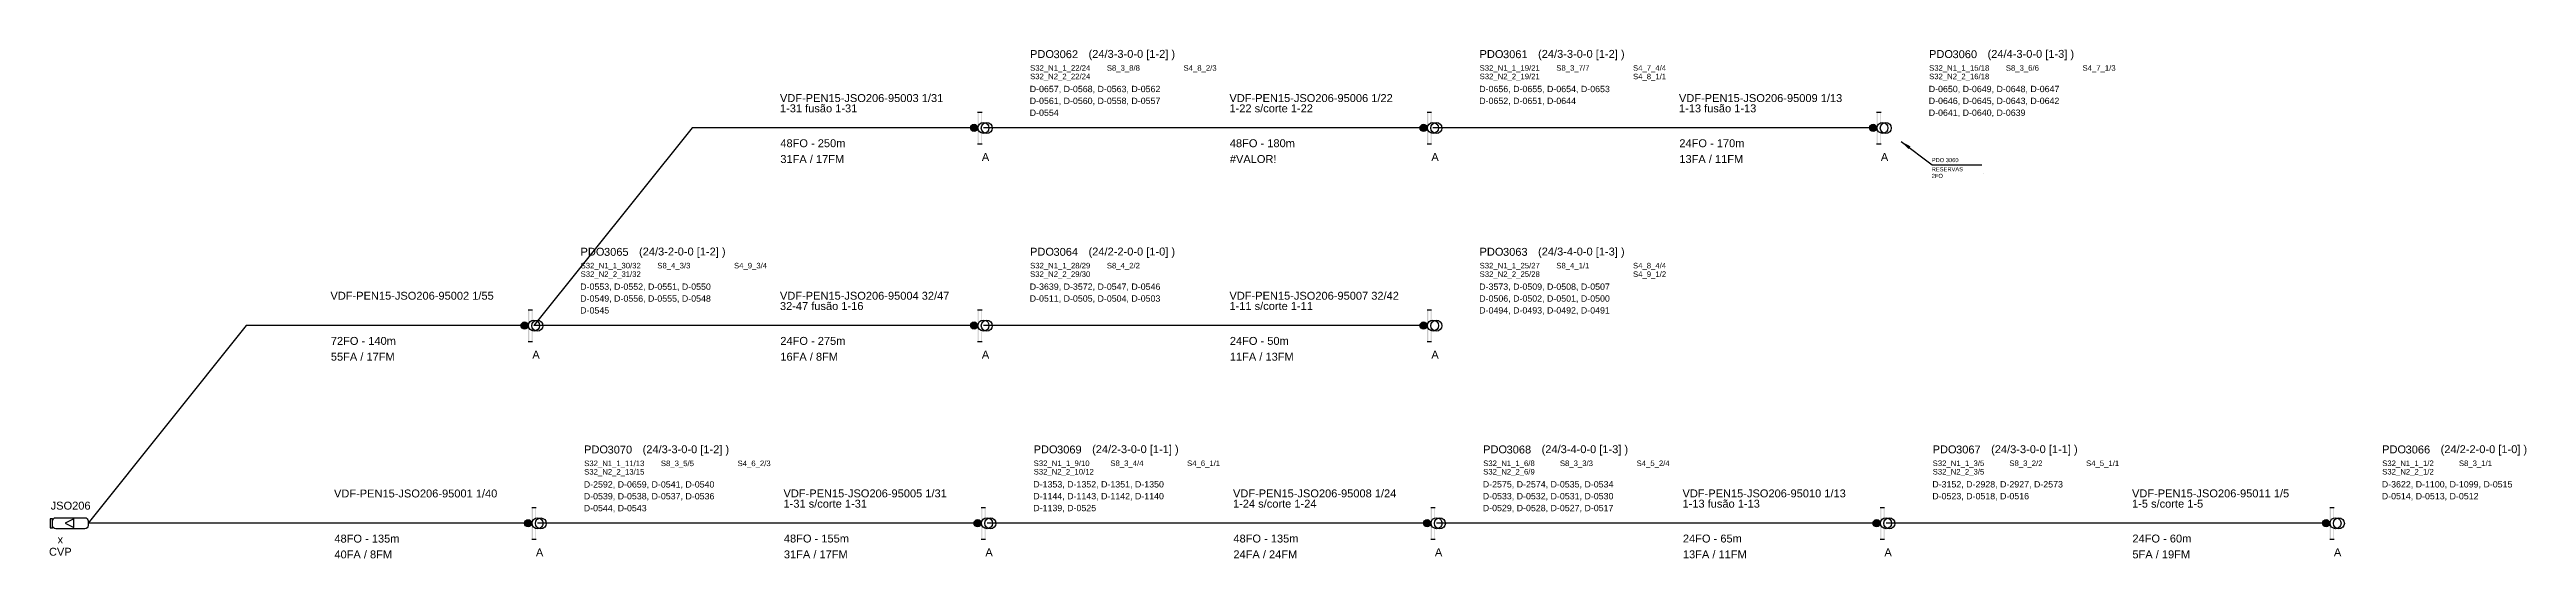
# Model space of a CAD drawing. Header units: millimetres. Extents: x 59 to 372, y 921 to 985.
import ezdxf
from ezdxf.enums import TextEntityAlignment as Align

# ---------------------------------------------------------------- set-up
doc = ezdxf.new("R2010")
doc.units = ezdxf.units.MM
doc.layers.get('0').update_dxf_attribs({"lineweight": 5})
for name, color, linetype in [('Rede Secundária RESERVAS', 1, 'Continuous'), ('SINOP_AÉREO', 1, 'AEREO2'), ('SINOP_JSFO', 1, 'Continuous'), ('SINOP_PDO', 1, 'Continuous')]:
    doc.layers.add(name, color=color, linetype=linetype)
doc.styles.add('ARIAL', font='')
doc.styles.get("Standard").update_dxf_attribs({"font": ''})
doc.styles.add('VDF', font='', dxfattribs={"height": 0.25})
doc.styles.get('ARIAL').set_extended_font_data('Arial')
doc.styles.get('Standard').set_extended_font_data('Arial')
doc.styles.get('VDF').set_extended_font_data('Arial')
doc.linetypes.add('AEREO2', pattern='A,1,-1,[6,LinesVod.shx,S=0,R=0,X=0,Y=0],-1,1', length=4)
doc.dimstyles.new('ISO-25', dxfattribs={"dimtxt": 2.5, "dimasz": 2.5, "dimexe": 1.25, "dimexo": 0.625, "dimtad": 1, "dimtxsty": 'Standard', "dimcen": 2.5, "dimadec": 0, "dimazin": 0, "dimtfac": 1, "dimtmove": 0, "dimatfit": 3, "dimfxl": 1, "dimarcsym": 0})

# ---------------------------------------------------------------- blocks, each defined once
blk = doc.blocks.new('*U37')
for points in [[(-4.5, 0.58), (-4.8, 0.58), (-4.8, -0.57), (-4.5, -0.57)], [(-1.8, 0.55), (-2.9, 0), (-1.8, -0.55)]]:
    blk.add_lwpolyline(points, close=True)
blk.add_lwpolyline([(-0.4, -0.7), (-4.1, -0.7, -0.414214), (-4.5, -0.3), (-4.5, 0.3, -0.414214), (-4.1, 0.7), (-0.4, 0.7, -0.414214), (0, 0.3), (0, -0.3, -0.414214)], format="xyb", close=True)
at = {"style": 'VDF'}
for tag, p in [('CABO_001', (-29.8, 2.6)), ('CABO_002', (-29.8, 1.3)), ('CABO_003', (-29.8, 0)), ('CABO_004', (-29.8, -1.3)), ('CABO_005', (-29.8, -2.6)), ('CABO_CAP_COP', (-29.75, -2.44)), ('FA_FM', (-29.75, -4.44))]:
    blk.add_attdef(tag, p, '', height=1, dxfattribs=at)
for tag, p in [('JSO#', (-2.21, 1.73)), ('CVP', (-3.51, -4.1)), ('M', (-3.51, -2.55))]:
    blk.add_attdef(tag, text='', height=1, dxfattribs=at).set_placement(p, align=Align.CENTER)
blk = doc.blocks.new('*U31')
blk.add_hatch(color=256).paths.add_polyline_path([(0, 0, 1), (-0.91, 0, 1)])
for p, q in [((0, 2), (0.56, 2)), ((0, -2), (0.56, -2))]:
    blk.add_line(p, q)
blk.add_circle((-0.45, 0), 0.453)
for centre in [(0.74, 0), (1.16, -0.02)]:
    blk.add_ellipse(centre, major_axis=(0, -0.695), ratio=0.99861)
for points in [[(0, 2), (0.15, 2), (0, -2), (0.15, -2)], [(0.46, -2), (0.56, -2), (0.46, 2), (0.56, 2)]]:
    blk.add_solid(points)
at = {"insert": (6.63, 9.84), "char_height": 1, "attachment_point": 1, "style": 'VDF'}
blk.add_mtext_dynamic_manual_height_columns('PDO', width=5.1324, gutter_width=12.5, heights=[0], dxfattribs=at)
at = {"style": 'VDF'}
for tag, p, height in [('JFO_PDO', (9.6, 8.82), 1), ('(CAP/N1-N2-N3-N4)', (14.03, 8.86), 1), ('PP_R', (6.59, 7.32), 0.8), ('SPLITTERS_001', (6.64, 7.23), 0.7), ('SPLITTERS_004', (6.64, 6.16), 0.7), ('FLB', (11.42, 7.32), 0.8), ('SPLITTERS_002', (16.34, 7.23), 0.7), ('SPLITTERS_005', (16.34, 6.16), 0.7), ('SPLITTERS_003', (26.04, 7.23), 0.7), ('SPLITTERS_006', (26.04, 6.15), 0.7), ('CABO_001', (-25, 3.27), 1), ('SPLITTERS_007', (6.64, 5.09), 0.7), ('SPLITTERS_008', (16.33, 5.1), 0.7), ('SPLITTERS_009', (26.03, 5.1), 0.7), ('CABO_002', (-25, 1.97), 1), ('CABO_003', (-25, 0.67), 1), ('CABO_004', (-25, -0.63), 1), ('CABO_005', (-25, -1.93), 1), ('CABO_CAP_COP', (-24.95, -2.44), 1), ('FA_FM', (-24.95, -4.44), 1)]:
    blk.add_attdef(tag, p, '', height=height, dxfattribs=at)
at = {"color": 5, "style": 'VDF'}
for tag, p in [('EDIFICIOS_001', (6.59, 4.52)), ('EDIFICIOS_002', (6.59, 3.02)), ('EDIFICIOS_003', (6.59, 1.52)), ('EDIFICIOS_004', (6.59, 0.02)), ('EDIFICIOS_005', (6.59, -1.46)), ('EDIFICIOS_006', (6.59, -2.92))]:
    blk.add_attdef(tag, p, '', height=0.8, dxfattribs=at)
at = {"style": 'VDF'}
blk.add_attdef('MODELO', text='', height=1, dxfattribs=at).set_placement((1, -4.18), align=Align.CENTER)
blk = doc.blocks.new('*U36')
blk.add_hatch(color=256).paths.add_polyline_path([(0, 0, 1), (-0.91, 0, 1)])
for p, q in [((0, 2), (0.56, 2)), ((0, -2), (0.56, -2))]:
    blk.add_line(p, q)
blk.add_circle((-0.45, 0), 0.453)
for centre in [(0.74, 0), (1.16, -0.02)]:
    blk.add_ellipse(centre, major_axis=(0, -0.695), ratio=0.99861)
for points in [[(0, 2), (0.15, 2), (0, -2), (0.15, -2)], [(0.46, -2), (0.56, -2), (0.46, 2), (0.56, 2)]]:
    blk.add_solid(points)
at = {"insert": (6.63, 9.84), "char_height": 1, "attachment_point": 1, "style": 'VDF'}
blk.add_mtext_dynamic_manual_height_columns('PDO', width=5.1324, gutter_width=12.5, heights=[0], dxfattribs=at)
at = {"style": 'VDF'}
for tag, p, height in [('JFO_PDO', (9.6, 8.82), 1), ('(CAP/N1-N2-N3-N4)', (14.03, 8.86), 1), ('PP_R', (6.59, 7.32), 0.8), ('SPLITTERS_001', (6.64, 7.23), 0.7), ('SPLITTERS_004', (6.64, 6.16), 0.7), ('FLB', (11.42, 7.32), 0.8), ('SPLITTERS_002', (16.34, 7.23), 0.7), ('SPLITTERS_005', (16.34, 6.16), 0.7), ('SPLITTERS_003', (26.04, 7.23), 0.7), ('SPLITTERS_006', (26.04, 6.15), 0.7), ('CABO_001', (-25, 3.27), 1), ('SPLITTERS_007', (6.64, 5.09), 0.7), ('SPLITTERS_008', (16.33, 5.1), 0.7), ('SPLITTERS_009', (26.03, 5.1), 0.7), ('CABO_002', (-25, 1.97), 1), ('CABO_003', (-25, 0.67), 1), ('CABO_004', (-25, -0.63), 1), ('CABO_005', (-25, -1.93), 1), ('CABO_CAP_COP', (-24.95, -2.44), 1), ('FA_FM', (-24.95, -4.44), 1)]:
    blk.add_attdef(tag, p, '', height=height, dxfattribs=at)
at = {"color": 5, "style": 'VDF'}
for tag, p in [('EDIFICIOS_001', (6.59, 4.52)), ('EDIFICIOS_002', (6.59, 3.02)), ('EDIFICIOS_003', (6.59, 1.52)), ('EDIFICIOS_004', (6.59, 0.02)), ('EDIFICIOS_005', (6.59, -1.46)), ('EDIFICIOS_006', (6.59, -2.92))]:
    blk.add_attdef(tag, p, '', height=0.8, dxfattribs=at)
at = {"style": 'VDF'}
blk.add_attdef('MODELO', text='', height=1, dxfattribs=at).set_placement((1, -4.18), align=Align.CENTER)
blk = doc.blocks.new('*U28')
blk.add_hatch(color=256).paths.add_polyline_path([(0, 0, 1), (-0.91, 0, 1)])
for p, q in [((0, 2), (0.56, 2)), ((0, -2), (0.56, -2))]:
    blk.add_line(p, q)
blk.add_circle((-0.45, 0), 0.453)
for centre in [(0.74, 0), (1.16, -0.02)]:
    blk.add_ellipse(centre, major_axis=(0, -0.695), ratio=0.99861)
for points in [[(0, 2), (0.15, 2), (0, -2), (0.15, -2)], [(0.46, -2), (0.56, -2), (0.46, 2), (0.56, 2)]]:
    blk.add_solid(points)
at = {"insert": (6.63, 9.84), "char_height": 1, "attachment_point": 1, "style": 'VDF'}
blk.add_mtext_dynamic_manual_height_columns('PDO', width=5.1324, gutter_width=12.5, heights=[0], dxfattribs=at)
at = {"style": 'VDF'}
for tag, p, height in [('JFO_PDO', (9.6, 8.82), 1), ('(CAP/N1-N2-N3-N4)', (14.03, 8.86), 1), ('PP_R', (6.59, 7.32), 0.8), ('SPLITTERS_001', (6.64, 7.23), 0.7), ('SPLITTERS_004', (6.64, 6.16), 0.7), ('FLB', (11.42, 7.32), 0.8), ('SPLITTERS_002', (16.34, 7.23), 0.7), ('SPLITTERS_005', (16.34, 6.16), 0.7), ('SPLITTERS_003', (26.04, 7.23), 0.7), ('SPLITTERS_006', (26.04, 6.15), 0.7), ('CABO_001', (-25, 3.27), 1), ('SPLITTERS_007', (6.64, 5.09), 0.7), ('SPLITTERS_008', (16.33, 5.1), 0.7), ('SPLITTERS_009', (26.03, 5.1), 0.7), ('CABO_002', (-25, 1.97), 1), ('CABO_003', (-25, 0.67), 1), ('CABO_004', (-25, -0.63), 1), ('CABO_005', (-25, -1.93), 1), ('CABO_CAP_COP', (-24.95, -2.44), 1), ('FA_FM', (-24.95, -4.44), 1)]:
    blk.add_attdef(tag, p, '', height=height, dxfattribs=at)
at = {"color": 5, "style": 'VDF'}
for tag, p in [('EDIFICIOS_001', (6.59, 4.52)), ('EDIFICIOS_002', (6.59, 3.02)), ('EDIFICIOS_003', (6.59, 1.52)), ('EDIFICIOS_004', (6.59, 0.02)), ('EDIFICIOS_005', (6.59, -1.46)), ('EDIFICIOS_006', (6.59, -2.92))]:
    blk.add_attdef(tag, p, '', height=0.8, dxfattribs=at)
at = {"style": 'VDF'}
blk.add_attdef('MODELO', text='', height=1, dxfattribs=at).set_placement((1, -4.18), align=Align.CENTER)
blk = doc.blocks.new('*U29')
blk.add_hatch(color=256).paths.add_polyline_path([(0, 0, 1), (-0.91, 0, 1)])
for p, q in [((0, 2), (0.56, 2)), ((0, -2), (0.56, -2))]:
    blk.add_line(p, q)
blk.add_circle((-0.45, 0), 0.453)
for centre in [(0.74, 0), (1.16, -0.02)]:
    blk.add_ellipse(centre, major_axis=(0, -0.695), ratio=0.99861)
for points in [[(0, 2), (0.15, 2), (0, -2), (0.15, -2)], [(0.46, -2), (0.56, -2), (0.46, 2), (0.56, 2)]]:
    blk.add_solid(points)
at = {"insert": (6.63, 9.84), "char_height": 1, "attachment_point": 1, "style": 'VDF'}
blk.add_mtext_dynamic_manual_height_columns('PDO', width=5.1324, gutter_width=12.5, heights=[0], dxfattribs=at)
at = {"style": 'VDF'}
for tag, p, height in [('JFO_PDO', (9.6, 8.82), 1), ('(CAP/N1-N2-N3-N4)', (14.03, 8.86), 1), ('PP_R', (6.59, 7.32), 0.8), ('SPLITTERS_001', (6.64, 7.23), 0.7), ('SPLITTERS_004', (6.64, 6.16), 0.7), ('FLB', (11.42, 7.32), 0.8), ('SPLITTERS_002', (16.34, 7.23), 0.7), ('SPLITTERS_005', (16.34, 6.16), 0.7), ('SPLITTERS_003', (26.04, 7.23), 0.7), ('SPLITTERS_006', (26.04, 6.15), 0.7), ('CABO_001', (-25, 3.27), 1), ('SPLITTERS_007', (6.64, 5.09), 0.7), ('SPLITTERS_008', (16.33, 5.1), 0.7), ('SPLITTERS_009', (26.03, 5.1), 0.7), ('CABO_002', (-25, 1.97), 1), ('CABO_003', (-25, 0.67), 1), ('CABO_004', (-25, -0.63), 1), ('CABO_005', (-25, -1.93), 1), ('CABO_CAP_COP', (-24.95, -2.44), 1), ('FA_FM', (-24.95, -4.44), 1)]:
    blk.add_attdef(tag, p, '', height=height, dxfattribs=at)
at = {"color": 5, "style": 'VDF'}
for tag, p in [('EDIFICIOS_001', (6.59, 4.52)), ('EDIFICIOS_002', (6.59, 3.02)), ('EDIFICIOS_003', (6.59, 1.52)), ('EDIFICIOS_004', (6.59, 0.02)), ('EDIFICIOS_005', (6.59, -1.46)), ('EDIFICIOS_006', (6.59, -2.92))]:
    blk.add_attdef(tag, p, '', height=0.8, dxfattribs=at)
at = {"style": 'VDF'}
blk.add_attdef('MODELO', text='', height=1, dxfattribs=at).set_placement((1, -4.18), align=Align.CENTER)
blk = doc.blocks.new('*U30')
blk.add_hatch(color=256).paths.add_polyline_path([(0, 0, 1), (-0.91, 0, 1)])
for p, q in [((0, 2), (0.56, 2)), ((0, -2), (0.56, -2))]:
    blk.add_line(p, q)
blk.add_circle((-0.45, 0), 0.453)
for centre in [(0.74, 0), (1.16, -0.02)]:
    blk.add_ellipse(centre, major_axis=(0, -0.695), ratio=0.99861)
for points in [[(0, 2), (0.15, 2), (0, -2), (0.15, -2)], [(0.46, -2), (0.56, -2), (0.46, 2), (0.56, 2)]]:
    blk.add_solid(points)
at = {"insert": (6.63, 9.84), "char_height": 1, "attachment_point": 1, "style": 'VDF'}
blk.add_mtext_dynamic_manual_height_columns('PDO', width=5.1324, gutter_width=12.5, heights=[0], dxfattribs=at)
at = {"style": 'VDF'}
for tag, p, height in [('JFO_PDO', (9.6, 8.82), 1), ('(CAP/N1-N2-N3-N4)', (14.03, 8.86), 1), ('PP_R', (6.59, 7.32), 0.8), ('SPLITTERS_001', (6.64, 7.23), 0.7), ('SPLITTERS_004', (6.64, 6.16), 0.7), ('FLB', (11.42, 7.32), 0.8), ('SPLITTERS_002', (16.34, 7.23), 0.7), ('SPLITTERS_005', (16.34, 6.16), 0.7), ('SPLITTERS_003', (26.04, 7.23), 0.7), ('SPLITTERS_006', (26.04, 6.15), 0.7), ('CABO_001', (-25, 3.27), 1), ('SPLITTERS_007', (6.64, 5.09), 0.7), ('SPLITTERS_008', (16.33, 5.1), 0.7), ('SPLITTERS_009', (26.03, 5.1), 0.7), ('CABO_002', (-25, 1.97), 1), ('CABO_003', (-25, 0.67), 1), ('CABO_004', (-25, -0.63), 1), ('CABO_005', (-25, -1.93), 1), ('CABO_CAP_COP', (-24.95, -2.44), 1), ('FA_FM', (-24.95, -4.44), 1)]:
    blk.add_attdef(tag, p, '', height=height, dxfattribs=at)
at = {"color": 5, "style": 'VDF'}
for tag, p in [('EDIFICIOS_001', (6.59, 4.52)), ('EDIFICIOS_002', (6.59, 3.02)), ('EDIFICIOS_003', (6.59, 1.52)), ('EDIFICIOS_004', (6.59, 0.02)), ('EDIFICIOS_005', (6.59, -1.46)), ('EDIFICIOS_006', (6.59, -2.92))]:
    blk.add_attdef(tag, p, '', height=0.8, dxfattribs=at)
at = {"style": 'VDF'}
blk.add_attdef('MODELO', text='', height=1, dxfattribs=at).set_placement((1, -4.18), align=Align.CENTER)
blk = doc.blocks.new('*U34')
blk.add_hatch(color=256).paths.add_polyline_path([(0, 0, 1), (-0.91, 0, 1)])
for p, q in [((0, 2), (0.56, 2)), ((0, -2), (0.56, -2))]:
    blk.add_line(p, q)
blk.add_circle((-0.45, 0), 0.453)
for centre in [(0.74, 0), (1.16, -0.02)]:
    blk.add_ellipse(centre, major_axis=(0, -0.695), ratio=0.99861)
for points in [[(0, 2), (0.15, 2), (0, -2), (0.15, -2)], [(0.46, -2), (0.56, -2), (0.46, 2), (0.56, 2)]]:
    blk.add_solid(points)
at = {"insert": (6.63, 9.84), "char_height": 1, "attachment_point": 1, "style": 'VDF'}
blk.add_mtext_dynamic_manual_height_columns('PDO', width=5.1324, gutter_width=12.5, heights=[0], dxfattribs=at)
at = {"style": 'VDF'}
for tag, p, height in [('JFO_PDO', (9.6, 8.82), 1), ('(CAP/N1-N2-N3-N4)', (14.03, 8.86), 1), ('PP_R', (6.59, 7.32), 0.8), ('SPLITTERS_001', (6.64, 7.23), 0.7), ('SPLITTERS_004', (6.64, 6.16), 0.7), ('FLB', (11.42, 7.32), 0.8), ('SPLITTERS_002', (16.34, 7.23), 0.7), ('SPLITTERS_005', (16.34, 6.16), 0.7), ('SPLITTERS_003', (26.04, 7.23), 0.7), ('SPLITTERS_006', (26.04, 6.15), 0.7), ('CABO_001', (-25, 3.27), 1), ('SPLITTERS_007', (6.64, 5.09), 0.7), ('SPLITTERS_008', (16.33, 5.1), 0.7), ('SPLITTERS_009', (26.03, 5.1), 0.7), ('CABO_002', (-25, 1.97), 1), ('CABO_003', (-25, 0.67), 1), ('CABO_004', (-25, -0.63), 1), ('CABO_005', (-25, -1.93), 1), ('CABO_CAP_COP', (-24.95, -2.44), 1), ('FA_FM', (-24.95, -4.44), 1)]:
    blk.add_attdef(tag, p, '', height=height, dxfattribs=at)
at = {"color": 5, "style": 'VDF'}
for tag, p in [('EDIFICIOS_001', (6.59, 4.52)), ('EDIFICIOS_002', (6.59, 3.02)), ('EDIFICIOS_003', (6.59, 1.52)), ('EDIFICIOS_004', (6.59, 0.02)), ('EDIFICIOS_005', (6.59, -1.46)), ('EDIFICIOS_006', (6.59, -2.92))]:
    blk.add_attdef(tag, p, '', height=0.8, dxfattribs=at)
at = {"style": 'VDF'}
blk.add_attdef('MODELO', text='', height=1, dxfattribs=at).set_placement((1, -4.18), align=Align.CENTER)
blk = doc.blocks.new('*U35')
blk.add_hatch(color=256).paths.add_polyline_path([(0, 0, 1), (-0.91, 0, 1)])
for p, q in [((0, 2), (0.56, 2)), ((0, -2), (0.56, -2))]:
    blk.add_line(p, q)
blk.add_circle((-0.45, 0), 0.453)
for centre in [(0.74, 0), (1.16, -0.02)]:
    blk.add_ellipse(centre, major_axis=(0, -0.695), ratio=0.99861)
for points in [[(0, 2), (0.15, 2), (0, -2), (0.15, -2)], [(0.46, -2), (0.56, -2), (0.46, 2), (0.56, 2)]]:
    blk.add_solid(points)
at = {"insert": (6.63, 9.84), "char_height": 1, "attachment_point": 1, "style": 'VDF'}
blk.add_mtext_dynamic_manual_height_columns('PDO', width=5.1324, gutter_width=12.5, heights=[0], dxfattribs=at)
at = {"style": 'VDF'}
for tag, p, height in [('JFO_PDO', (9.6, 8.82), 1), ('(CAP/N1-N2-N3-N4)', (14.03, 8.86), 1), ('PP_R', (6.59, 7.32), 0.8), ('SPLITTERS_001', (6.64, 7.23), 0.7), ('SPLITTERS_004', (6.64, 6.16), 0.7), ('FLB', (11.42, 7.32), 0.8), ('SPLITTERS_002', (16.34, 7.23), 0.7), ('SPLITTERS_005', (16.34, 6.16), 0.7), ('SPLITTERS_003', (26.04, 7.23), 0.7), ('SPLITTERS_006', (26.04, 6.15), 0.7), ('CABO_001', (-25, 3.27), 1), ('SPLITTERS_007', (6.64, 5.09), 0.7), ('SPLITTERS_008', (16.33, 5.1), 0.7), ('SPLITTERS_009', (26.03, 5.1), 0.7), ('CABO_002', (-25, 1.97), 1), ('CABO_003', (-25, 0.67), 1), ('CABO_004', (-25, -0.63), 1), ('CABO_005', (-25, -1.93), 1), ('CABO_CAP_COP', (-24.95, -2.44), 1), ('FA_FM', (-24.95, -4.44), 1)]:
    blk.add_attdef(tag, p, '', height=height, dxfattribs=at)
at = {"color": 5, "style": 'VDF'}
for tag, p in [('EDIFICIOS_001', (6.59, 4.52)), ('EDIFICIOS_002', (6.59, 3.02)), ('EDIFICIOS_003', (6.59, 1.52)), ('EDIFICIOS_004', (6.59, 0.02)), ('EDIFICIOS_005', (6.59, -1.46)), ('EDIFICIOS_006', (6.59, -2.92))]:
    blk.add_attdef(tag, p, '', height=0.8, dxfattribs=at)
at = {"style": 'VDF'}
blk.add_attdef('MODELO', text='', height=1, dxfattribs=at).set_placement((1, -4.18), align=Align.CENTER)
blk = doc.blocks.new('*U25')
blk.add_hatch(color=256).paths.add_polyline_path([(0, 0, 1), (-0.91, 0, 1)])
for p, q in [((0, 2), (0.56, 2)), ((0, -2), (0.56, -2))]:
    blk.add_line(p, q)
blk.add_circle((-0.45, 0), 0.453)
for centre in [(0.74, 0), (1.16, -0.02)]:
    blk.add_ellipse(centre, major_axis=(0, -0.695), ratio=0.99861)
for points in [[(0, 2), (0.15, 2), (0, -2), (0.15, -2)], [(0.46, -2), (0.56, -2), (0.46, 2), (0.56, 2)]]:
    blk.add_solid(points)
at = {"insert": (6.63, 9.84), "char_height": 1, "attachment_point": 1, "style": 'VDF'}
blk.add_mtext_dynamic_manual_height_columns('PDO', width=5.1324, gutter_width=12.5, heights=[0], dxfattribs=at)
at = {"style": 'VDF'}
for tag, p, height in [('JFO_PDO', (9.6, 8.82), 1), ('(CAP/N1-N2-N3-N4)', (14.03, 8.86), 1), ('PP_R', (6.59, 7.32), 0.8), ('SPLITTERS_001', (6.64, 7.23), 0.7), ('SPLITTERS_004', (6.64, 6.16), 0.7), ('FLB', (11.42, 7.32), 0.8), ('SPLITTERS_002', (16.34, 7.23), 0.7), ('SPLITTERS_005', (16.34, 6.16), 0.7), ('SPLITTERS_003', (26.04, 7.23), 0.7), ('SPLITTERS_006', (26.04, 6.15), 0.7), ('CABO_001', (-25, 3.27), 1), ('SPLITTERS_007', (6.64, 5.09), 0.7), ('SPLITTERS_008', (16.33, 5.1), 0.7), ('SPLITTERS_009', (26.03, 5.1), 0.7), ('CABO_002', (-25, 1.97), 1), ('CABO_003', (-25, 0.67), 1), ('CABO_004', (-25, -0.63), 1), ('CABO_005', (-25, -1.93), 1), ('CABO_CAP_COP', (-24.95, -2.44), 1), ('FA_FM', (-24.95, -4.44), 1)]:
    blk.add_attdef(tag, p, '', height=height, dxfattribs=at)
at = {"color": 5, "style": 'VDF'}
for tag, p in [('EDIFICIOS_001', (6.59, 4.52)), ('EDIFICIOS_002', (6.59, 3.02)), ('EDIFICIOS_003', (6.59, 1.52)), ('EDIFICIOS_004', (6.59, 0.02)), ('EDIFICIOS_005', (6.59, -1.46)), ('EDIFICIOS_006', (6.59, -2.92))]:
    blk.add_attdef(tag, p, '', height=0.8, dxfattribs=at)
at = {"style": 'VDF'}
blk.add_attdef('MODELO', text='', height=1, dxfattribs=at).set_placement((1, -4.18), align=Align.CENTER)
blk = doc.blocks.new('*U26')
blk.add_hatch(color=256).paths.add_polyline_path([(0, 0, 1), (-0.91, 0, 1)])
for p, q in [((0, 2), (0.56, 2)), ((0, -2), (0.56, -2))]:
    blk.add_line(p, q)
blk.add_circle((-0.45, 0), 0.453)
for centre in [(0.74, 0), (1.16, -0.02)]:
    blk.add_ellipse(centre, major_axis=(0, -0.695), ratio=0.99861)
for points in [[(0, 2), (0.15, 2), (0, -2), (0.15, -2)], [(0.46, -2), (0.56, -2), (0.46, 2), (0.56, 2)]]:
    blk.add_solid(points)
at = {"insert": (6.63, 9.84), "char_height": 1, "attachment_point": 1, "style": 'VDF'}
blk.add_mtext_dynamic_manual_height_columns('PDO', width=5.1324, gutter_width=12.5, heights=[0], dxfattribs=at)
at = {"style": 'VDF'}
for tag, p, height in [('JFO_PDO', (9.6, 8.82), 1), ('(CAP/N1-N2-N3-N4)', (14.03, 8.86), 1), ('PP_R', (6.59, 7.32), 0.8), ('SPLITTERS_001', (6.64, 7.23), 0.7), ('SPLITTERS_004', (6.64, 6.16), 0.7), ('FLB', (11.42, 7.32), 0.8), ('SPLITTERS_002', (16.34, 7.23), 0.7), ('SPLITTERS_005', (16.34, 6.16), 0.7), ('SPLITTERS_003', (26.04, 7.23), 0.7), ('SPLITTERS_006', (26.04, 6.15), 0.7), ('CABO_001', (-25, 3.27), 1), ('SPLITTERS_007', (6.64, 5.09), 0.7), ('SPLITTERS_008', (16.33, 5.1), 0.7), ('SPLITTERS_009', (26.03, 5.1), 0.7), ('CABO_002', (-25, 1.97), 1), ('CABO_003', (-25, 0.67), 1), ('CABO_004', (-25, -0.63), 1), ('CABO_005', (-25, -1.93), 1), ('CABO_CAP_COP', (-24.95, -2.44), 1), ('FA_FM', (-24.95, -4.44), 1)]:
    blk.add_attdef(tag, p, '', height=height, dxfattribs=at)
at = {"color": 5, "style": 'VDF'}
for tag, p in [('EDIFICIOS_001', (6.59, 4.52)), ('EDIFICIOS_002', (6.59, 3.02)), ('EDIFICIOS_003', (6.59, 1.52)), ('EDIFICIOS_004', (6.59, 0.02)), ('EDIFICIOS_005', (6.59, -1.46)), ('EDIFICIOS_006', (6.59, -2.92))]:
    blk.add_attdef(tag, p, '', height=0.8, dxfattribs=at)
at = {"style": 'VDF'}
blk.add_attdef('MODELO', text='', height=1, dxfattribs=at).set_placement((1, -4.18), align=Align.CENTER)
blk = doc.blocks.new('*U27')
blk.add_hatch(color=256).paths.add_polyline_path([(0, 0, 1), (-0.91, 0, 1)])
for p, q in [((0, 2), (0.56, 2)), ((0, -2), (0.56, -2))]:
    blk.add_line(p, q)
blk.add_circle((-0.45, 0), 0.453)
for centre in [(0.74, 0), (1.16, -0.02)]:
    blk.add_ellipse(centre, major_axis=(0, -0.695), ratio=0.99861)
for points in [[(0, 2), (0.15, 2), (0, -2), (0.15, -2)], [(0.46, -2), (0.56, -2), (0.46, 2), (0.56, 2)]]:
    blk.add_solid(points)
at = {"insert": (6.63, 9.84), "char_height": 1, "attachment_point": 1, "style": 'VDF'}
blk.add_mtext_dynamic_manual_height_columns('PDO', width=5.1324, gutter_width=12.5, heights=[0], dxfattribs=at)
at = {"style": 'VDF'}
for tag, p, height in [('JFO_PDO', (9.6, 8.82), 1), ('(CAP/N1-N2-N3-N4)', (14.03, 8.86), 1), ('PP_R', (6.59, 7.32), 0.8), ('SPLITTERS_001', (6.64, 7.23), 0.7), ('SPLITTERS_004', (6.64, 6.16), 0.7), ('FLB', (11.42, 7.32), 0.8), ('SPLITTERS_002', (16.34, 7.23), 0.7), ('SPLITTERS_005', (16.34, 6.16), 0.7), ('SPLITTERS_003', (26.04, 7.23), 0.7), ('SPLITTERS_006', (26.04, 6.15), 0.7), ('CABO_001', (-25, 3.27), 1), ('SPLITTERS_007', (6.64, 5.09), 0.7), ('SPLITTERS_008', (16.33, 5.1), 0.7), ('SPLITTERS_009', (26.03, 5.1), 0.7), ('CABO_002', (-25, 1.97), 1), ('CABO_003', (-25, 0.67), 1), ('CABO_004', (-25, -0.63), 1), ('CABO_005', (-25, -1.93), 1), ('CABO_CAP_COP', (-24.95, -2.44), 1), ('FA_FM', (-24.95, -4.44), 1)]:
    blk.add_attdef(tag, p, '', height=height, dxfattribs=at)
at = {"color": 5, "style": 'VDF'}
for tag, p in [('EDIFICIOS_001', (6.59, 4.52)), ('EDIFICIOS_002', (6.59, 3.02)), ('EDIFICIOS_003', (6.59, 1.52)), ('EDIFICIOS_004', (6.59, 0.02)), ('EDIFICIOS_005', (6.59, -1.46)), ('EDIFICIOS_006', (6.59, -2.92))]:
    blk.add_attdef(tag, p, '', height=0.8, dxfattribs=at)
at = {"style": 'VDF'}
blk.add_attdef('MODELO', text='', height=1, dxfattribs=at).set_placement((1, -4.18), align=Align.CENTER)
blk = doc.blocks.new('*U32')
blk.add_hatch(color=256).paths.add_polyline_path([(0, 0, 1), (-0.91, 0, 1)])
for p, q in [((0, 2), (0.56, 2)), ((0, -2), (0.56, -2))]:
    blk.add_line(p, q)
blk.add_circle((-0.45, 0), 0.453)
for centre in [(0.74, 0), (1.16, -0.02)]:
    blk.add_ellipse(centre, major_axis=(0, -0.695), ratio=0.99861)
for points in [[(0, 2), (0.15, 2), (0, -2), (0.15, -2)], [(0.46, -2), (0.56, -2), (0.46, 2), (0.56, 2)]]:
    blk.add_solid(points)
at = {"insert": (6.63, 9.84), "char_height": 1, "attachment_point": 1, "style": 'VDF'}
blk.add_mtext_dynamic_manual_height_columns('PDO', width=5.1324, gutter_width=12.5, heights=[0], dxfattribs=at)
at = {"style": 'VDF'}
for tag, p, height in [('JFO_PDO', (9.6, 8.82), 1), ('(CAP/N1-N2-N3-N4)', (14.03, 8.86), 1), ('PP_R', (6.59, 7.32), 0.8), ('SPLITTERS_001', (6.64, 7.23), 0.7), ('SPLITTERS_004', (6.64, 6.16), 0.7), ('FLB', (11.42, 7.32), 0.8), ('SPLITTERS_002', (16.34, 7.23), 0.7), ('SPLITTERS_005', (16.34, 6.16), 0.7), ('SPLITTERS_003', (26.04, 7.23), 0.7), ('SPLITTERS_006', (26.04, 6.15), 0.7), ('CABO_001', (-25, 3.27), 1), ('SPLITTERS_007', (6.64, 5.09), 0.7), ('SPLITTERS_008', (16.33, 5.1), 0.7), ('SPLITTERS_009', (26.03, 5.1), 0.7), ('CABO_002', (-25, 1.97), 1), ('CABO_003', (-25, 0.67), 1), ('CABO_004', (-25, -0.63), 1), ('CABO_005', (-25, -1.93), 1), ('CABO_CAP_COP', (-24.95, -2.44), 1), ('FA_FM', (-24.95, -4.44), 1)]:
    blk.add_attdef(tag, p, '', height=height, dxfattribs=at)
at = {"color": 5, "style": 'VDF'}
for tag, p in [('EDIFICIOS_001', (6.59, 4.52)), ('EDIFICIOS_002', (6.59, 3.02)), ('EDIFICIOS_003', (6.59, 1.52)), ('EDIFICIOS_004', (6.59, 0.02)), ('EDIFICIOS_005', (6.59, -1.46)), ('EDIFICIOS_006', (6.59, -2.92))]:
    blk.add_attdef(tag, p, '', height=0.8, dxfattribs=at)
at = {"style": 'VDF'}
blk.add_attdef('MODELO', text='', height=1, dxfattribs=at).set_placement((1, -4.18), align=Align.CENTER)
blk = doc.blocks.new('*U33')
at = {"layer": 'Rede Secundária RESERVAS'}
blk.add_line((15.93, -6.24), (15.93, -6.24), dxfattribs=at)
blk.add_lwpolyline([(5.99, -4.49), (15.64, -4.49)], dxfattribs=at)
at = {"layer": 'Rede Secundária RESERVAS', "style": 'ARIAL'}
blk.add_text('RESERVAS', height=0.8, dxfattribs=at).set_placement((5.91, -4.98), align=Align.TOP_LEFT)
for tag, p in [('FIBRA', (5.91, -4)), ('RS1', (5.91, -7.07)), ('RS2', (5.91, -8.36)), ('RS3', (5.91, -9.65)), ('E1', (16.37, -7.07)), ('E2', (16.37, -8.36)), ('E3', (16.37, -9.65)), ('RS4', (5.91, -10.94)), ('RS5', (5.91, -12.24)), ('RS6', (5.91, -13.53)), ('E4', (16.37, -10.94)), ('E5', (16.37, -12.24)), ('E6', (16.37, -13.53))]:
    blk.add_attdef(tag, p, '', height=0.8, dxfattribs=at)
at = {"layer": 'Rede Secundária RESERVAS'}
blk.add_leader([(0, 0), (5.99, -4.49)], dimstyle='ISO-25', override={"dimasz": 2, "dimzin": 0}, dxfattribs=at)

msp = doc.modelspace()

# ---------------------------------------------------------------- linework, layer by layer
at = {"layer": 'SINOP_AÉREO', "linetype": 'AEREO2'}
for points in [[(175.49, 975.55), (139.84, 975.55), (119.84, 950.55)], [(232.34, 975.55), (176.69, 975.55)], [(289.19, 975.55), (233.54, 975.55)], [(119.1, 950.55), (83.45, 950.55), (63.45, 925.55)], [(175.49, 950.55), (119.84, 950.55)], [(232.34, 950.55), (176.69, 950.55)], [(119.1, 925.54), (63.45, 925.54)], [(175.95, 925.55), (120.29, 925.55)], [(232.8, 925.55), (177.14, 925.55)], [(289.65, 925.55), (233.99, 925.55)], [(346.5, 925.55), (290.84, 925.55)]]:
    msp.add_lwpolyline(points, dxfattribs=at)

# ---------------------------------------------------------------- block references
at = {"layer": 'Rede Secundária RESERVAS', "ltscale": 3, "xscale": 0.650962422855753, "yscale": 0.650962422855753, "zscale": 0.650962422855753}
msp.add_blockref('*U33', (292.77, 973.82), dxfattribs=at).add_auto_attribs({'FIBRA': 'PDO 3060', 'RS1': '2FO'})
at = {"layer": 'SINOP_JSFO', "color": 4}
ref = msp.add_blockref('*U37', (63.45, 925.54), dxfattribs=at)
ref.add_attrib('M', 'x', dxfattribs={"layer": '0', "height": 1, "style": 'VDF'}).set_placement((59.94, 922.99), align=Align.CENTER)
ref.add_attrib('JSO#JFO', 'JSO206', dxfattribs={"layer": '0', "height": 1, "style": 'VDF'}).set_placement((61.24, 927.27), align=Align.CENTER)
ref.add_attrib('CVP', 'CVP', dxfattribs={"layer": '0', "height": 1, "style": 'VDF'}).set_placement((59.94, 921.44), align=Align.CENTER)
at = {"layer": 'SINOP_PDO'}
for name, p, values in [('*U26', (175.95, 975.55), {'JFO_PDO': '3062', 'MODELO': 'A', 'CABO_001': 'VDF-PEN15-JSO206-95003 1/31', 'CABO_002': '1-31 fusão 1-31', 'FA_FM': '31FA / 17FM', 'CABO_CAP_COP': '48FO - 250m', '(CAP/N1-N2-N3-N4)': '(24/3-3-0-0 [1-2] )', 'SPLITTERS_001': 'S32_N1_1_22/24', 'SPLITTERS_002': 'S8_3_8/8', 'SPLITTERS_003': 'S4_8_2/3', 'SPLITTERS_004': 'S32_N2_2_22/24', 'EDIFICIOS_001': 'D-0657, D-0568, D-0563, D-0562', 'EDIFICIOS_002': 'D-0561, D-0560, D-0558, D-0557', 'EDIFICIOS_003': 'D-0554'}), ('*U27', (232.8, 975.55), {'JFO_PDO': '3061', 'MODELO': 'A', 'CABO_001': 'VDF-PEN15-JSO206-95006 1/22', 'CABO_002': '1-22 s/corte 1-22', 'FA_FM': '#VALOR!', 'CABO_CAP_COP': '48FO - 180m', '(CAP/N1-N2-N3-N4)': '(24/3-3-0-0 [1-2] )', 'SPLITTERS_001': 'S32_N1_1_19/21', 'SPLITTERS_002': 'S8_3_7/7', 'SPLITTERS_003': 'S4_7_4/4', 'SPLITTERS_004': 'S32_N2_2_19/21', 'SPLITTERS_006': 'S4_8_1/1', 'EDIFICIOS_001': 'D-0656, D-0655, D-0654, D-0653', 'EDIFICIOS_002': 'D-0652, D-0651, D-0644'}), ('*U32', (289.65, 975.55), {'JFO_PDO': '3060', 'MODELO': 'A', 'CABO_001': 'VDF-PEN15-JSO206-95009 1/13', 'CABO_002': '1-13 fusão 1-13', 'FA_FM': '13FA / 11FM', 'CABO_CAP_COP': '24FO - 170m', '(CAP/N1-N2-N3-N4)': '(24/4-3-0-0 [1-3] )', 'SPLITTERS_001': 'S32_N1_1_15/18', 'SPLITTERS_002': 'S8_3_6/6', 'SPLITTERS_003': 'S4_7_1/3', 'SPLITTERS_004': 'S32_N2_2_16/18', 'EDIFICIOS_001': 'D-0650, D-0649, D-0648, D-0647', 'EDIFICIOS_002': 'D-0646, D-0645, D-0643, D-0642', 'EDIFICIOS_003': 'D-0641, D-0640, D-0639'}), ('*U31', (119.1, 950.55), {'JFO_PDO': '3065', 'MODELO': 'A', 'CABO_001': 'VDF-PEN15-JSO206-95002 1/55', 'FA_FM': '55FA / 17FM', 'CABO_CAP_COP': '72FO - 140m', '(CAP/N1-N2-N3-N4)': '(24/3-2-0-0 [1-2] )', 'SPLITTERS_001': 'S32_N1_1_30/32', 'SPLITTERS_002': 'S8_4_3/3', 'SPLITTERS_003': 'S4_9_3/4', 'SPLITTERS_004': 'S32_N2_2_31/32', 'EDIFICIOS_001': 'D-0553, D-0552, D-0551, D-0550', 'EDIFICIOS_002': 'D-0549, D-0556, D-0555, D-0548', 'EDIFICIOS_003': 'D-0545'}), ('*U35', (175.95, 950.55), {'JFO_PDO': '3064', 'MODELO': 'A', 'CABO_001': 'VDF-PEN15-JSO206-95004 32/47', 'CABO_002': '32-47 fusão 1-16', 'FA_FM': '16FA / 8FM', 'CABO_CAP_COP': '24FO - 275m', '(CAP/N1-N2-N3-N4)': '(24/2-2-0-0 [1-0] )', 'SPLITTERS_001': 'S32_N1_1_28/29', 'SPLITTERS_002': 'S8_4_2/2', 'SPLITTERS_004': 'S32_N2_2_29/30', 'EDIFICIOS_001': 'D-3639, D-3572, D-0547, D-0546', 'EDIFICIOS_002': 'D-0511, D-0505, D-0504, D-0503'}), ('*U25', (232.8, 950.55), {'JFO_PDO': '3063', 'MODELO': 'A', 'CABO_001': 'VDF-PEN15-JSO206-95007 32/42', 'CABO_002': '1-11 s/corte 1-11', 'FA_FM': '11FA / 13FM', 'CABO_CAP_COP': '24FO - 50m', '(CAP/N1-N2-N3-N4)': '(24/3-4-0-0 [1-3] )', 'SPLITTERS_001': 'S32_N1_1_25/27', 'SPLITTERS_002': 'S8_4_1/1', 'SPLITTERS_003': 'S4_8_4/4', 'SPLITTERS_004': 'S32_N2_2_25/28', 'SPLITTERS_006': 'S4_9_1/2', 'EDIFICIOS_001': 'D-3573, D-0509, D-0508, D-0507', 'EDIFICIOS_002': 'D-0506, D-0502, D-0501, D-0500', 'EDIFICIOS_003': 'D-0494, D-0493, D-0492, D-0491'}), ('*U36', (119.55, 925.54), {'JFO_PDO': '3070', 'MODELO': 'A', 'CABO_001': 'VDF-PEN15-JSO206-95001 1/40', 'FA_FM': '40FA / 8FM', 'CABO_CAP_COP': '48FO - 135m', '(CAP/N1-N2-N3-N4)': '(24/3-3-0-0 [1-2] )', 'SPLITTERS_001': 'S32_N1_1_11/13', 'SPLITTERS_002': 'S8_3_5/5', 'SPLITTERS_003': 'S4_6_2/3', 'SPLITTERS_004': 'S32_N2_2_13/15', 'EDIFICIOS_001': 'D-2592, D-0659, D-0541, D-0540', 'EDIFICIOS_002': 'D-0539, D-0538, D-0537, D-0536', 'EDIFICIOS_003': 'D-0544, D-0543'}), ('*U28', (176.4, 925.55), {'JFO_PDO': '3069', 'MODELO': 'A', 'CABO_001': 'VDF-PEN15-JSO206-95005 1/31', 'CABO_002': '1-31 s/corte 1-31', 'FA_FM': '31FA / 17FM', 'CABO_CAP_COP': '48FO - 155m', '(CAP/N1-N2-N3-N4)': '(24/2-3-0-0 [1-1] )', 'SPLITTERS_001': 'S32_N1_1_9/10', 'SPLITTERS_002': 'S8_3_4/4', 'SPLITTERS_003': 'S4_6_1/1', 'SPLITTERS_004': 'S32_N2_2_10/12', 'EDIFICIOS_001': 'D-1353, D-1352, D-1351, D-1350', 'EDIFICIOS_002': 'D-1144, D-1143, D-1142, D-1140', 'EDIFICIOS_003': 'D-1139, D-0525'}), ('*U29', (233.25, 925.55), {'JFO_PDO': '3068', 'MODELO': 'A', 'CABO_001': 'VDF-PEN15-JSO206-95008 1/24', 'CABO_002': '1-24 s/corte 1-24', 'FA_FM': '24FA / 24FM', 'CABO_CAP_COP': '48FO - 135m', '(CAP/N1-N2-N3-N4)': '(24/3-4-0-0 [1-3] )', 'SPLITTERS_001': 'S32_N1_1_6/8', 'SPLITTERS_002': 'S8_3_3/3', 'SPLITTERS_003': 'S4_5_2/4', 'SPLITTERS_004': 'S32_N2_2_6/9', 'EDIFICIOS_001': 'D-2575, D-2574, D-0535, D-0534', 'EDIFICIOS_002': 'D-0533, D-0532, D-0531, D-0530', 'EDIFICIOS_003': 'D-0529, D-0528, D-0527, D-0517'}), ('*U30', (290.1, 925.55), {'JFO_PDO': '3067', 'MODELO': 'A', 'CABO_001': 'VDF-PEN15-JSO206-95010 1/13', 'CABO_002': '1-13 fusão 1-13', 'FA_FM': '13FA / 11FM', 'CABO_CAP_COP': '24FO - 65m', '(CAP/N1-N2-N3-N4)': '(24/3-3-0-0 [1-1] )', 'SPLITTERS_001': 'S32_N1_1_3/5', 'SPLITTERS_002': 'S8_3_2/2', 'SPLITTERS_003': 'S4_5_1/1', 'SPLITTERS_004': 'S32_N2_2_3/5', 'EDIFICIOS_001': 'D-3152, D-2928, D-2927, D-2573', 'EDIFICIOS_002': 'D-0523, D-0518, D-0516'}), ('*U34', (346.95, 925.55), {'JFO_PDO': '3066', 'MODELO': 'A', 'CABO_001': 'VDF-PEN15-JSO206-95011 1/5', 'CABO_002': '1-5 s/corte 1-5', 'FA_FM': '5FA / 19FM', 'CABO_CAP_COP': '24FO - 60m', '(CAP/N1-N2-N3-N4)': '(24/2-2-0-0 [1-0] )', 'SPLITTERS_001': 'S32_N1_1_1/2', 'SPLITTERS_002': 'S8_3_1/1', 'SPLITTERS_004': 'S32_N2_2_1/2', 'EDIFICIOS_001': 'D-3622, D-1100, D-1099, D-0515', 'EDIFICIOS_002': 'D-0514, D-0513, D-0512'})]:
    msp.add_blockref(name, p, dxfattribs=at).add_auto_attribs(values)

doc.saveas('drawing.dxf')
